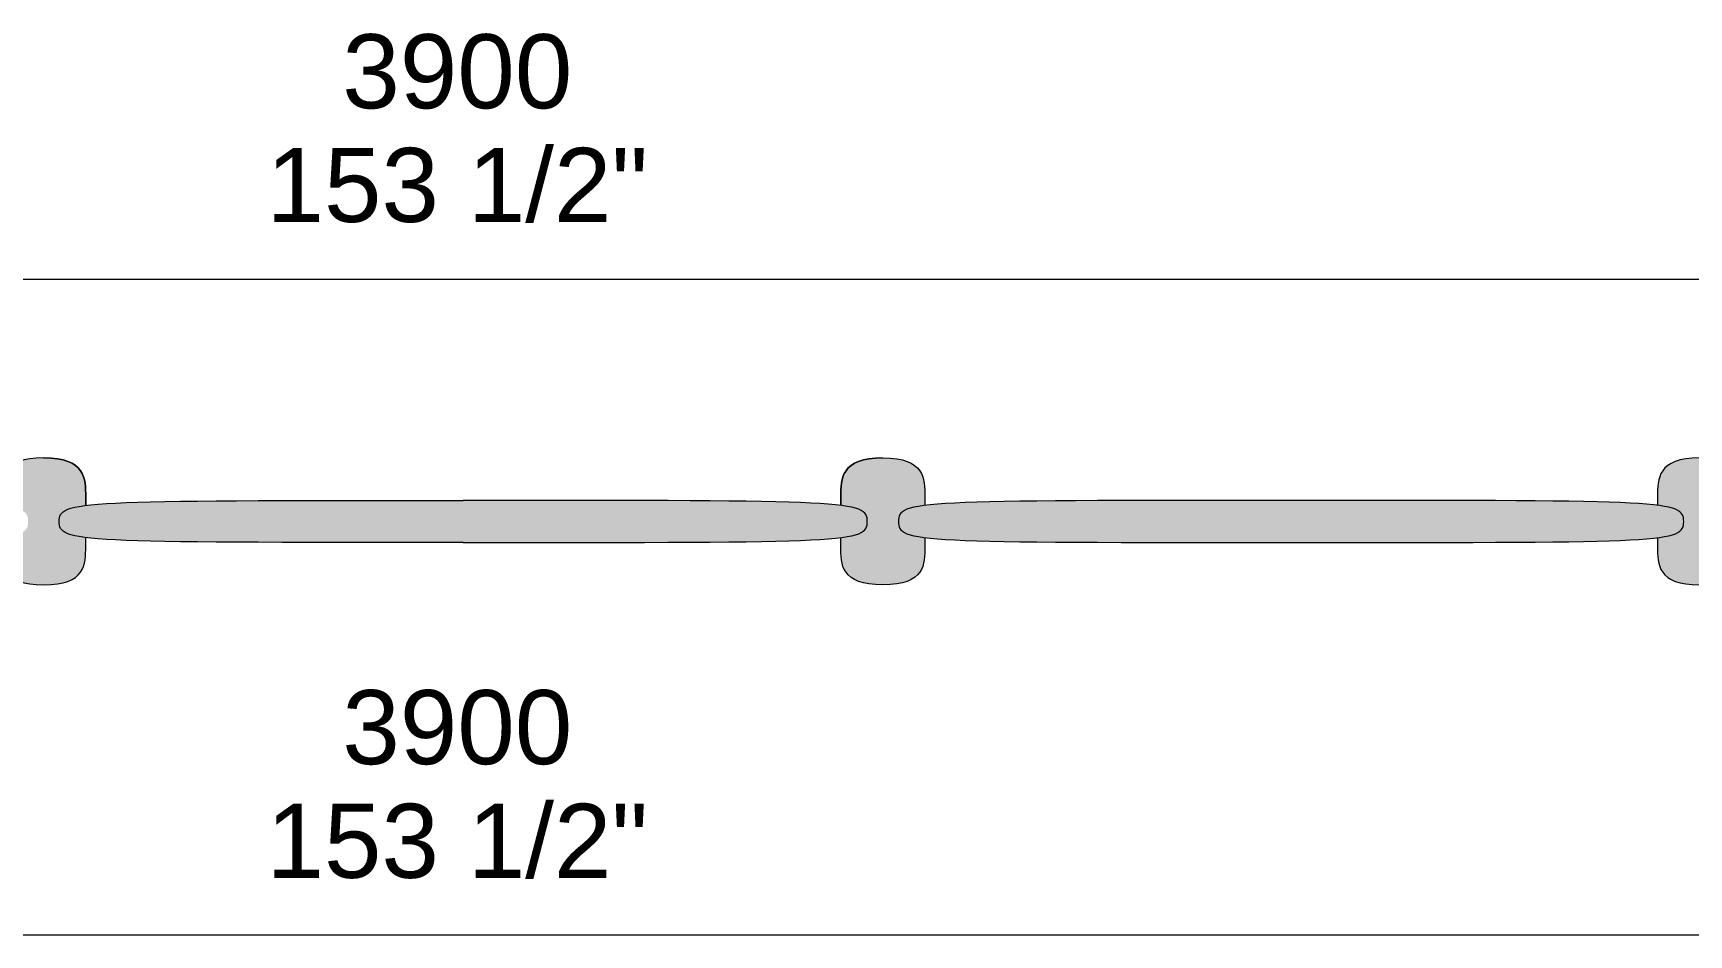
# Model space of a CAD drawing. Header units: millimetres. Extents: x -23380 to 52531, y -5628 to 1041.
# Drawn here: x 20027 to 21593, y -1709 to -857 of the extents above; entities that cross this region are included whole.
import ezdxf

# ---------------------------------------------------------------- set-up
doc = ezdxf.new("R2010")
doc.units = ezdxf.units.MM
for name, color, linetype, lineweight in [('dimensions', 7, 'Continuous', 5), ('drawing', 7, 'Continuous', 5), ('hatch', 9, 'Continuous', 5)]:
    doc.layers.add(name, color=color, linetype=linetype, lineweight=lineweight)
doc.styles.add('Poliform mm', font='arial.ttf')
doc.styles.add('Poliform pollici', font='arial.ttf')

msp = doc.modelspace()

# ---------------------------------------------------------------- hatches: boundary and pattern name
at = {"layer": 'hatch'}
for points in [[(20076.6, -1334), (20072.5, -1333.5), (20068.9, -1332.8), (20067.3, -1332.5), (20065.8, -1332.2), (20064.3, -1331.8), (20063, -1331.5), (20061.8, -1331.1), (20060.6, -1330.7), (20060.1, -1330.5), (20059.6, -1330.3), (20059.1, -1330.1), (20058.6, -1329.9), (20058.1, -1329.7), (20057.7, -1329.5), (20057.3, -1329.3), (20056.9, -1329.1), (20056.5, -1328.9), (20056.1, -1328.6), (20055.8, -1328.4), (20055.5, -1328.2), (20055.2, -1328), (20054.9, -1327.7), (20054.7, -1327.6), (20054.6, -1327.5), (20054.5, -1327.3), (20054.3, -1327.2), (20054.2, -1327.1), (20054.1, -1327), (20054, -1326.9), (20053.8, -1326.7), (20053.7, -1326.6), (20053.6, -1326.5), (20053.5, -1326.3), (20053.4, -1326.2), (20053.3, -1326.1), (20053.2, -1326), (20053.1, -1325.8), (20053.1, -1325.7), (20053, -1325.5), (20052.9, -1325.4), (20052.8, -1325.3), (20052.7, -1325.1), (20052.7, -1325), (20052.6, -1324.9), (20052.5, -1324.7), (20052.5, -1324.6), (20052.4, -1324.4), (20052.3, -1324.3), (20052.3, -1324.2), (20052.2, -1324), (20052.1, -1323.7), (20052, -1323.4), (20052, -1323.1), (20051.9, -1322.8), (20051.8, -1322.5), (20051.8, -1322.2), (20051.7, -1321.9), (20051.7, -1321.6), (20051.6, -1321.2), (20051.6, -1320.9), (20051.6, -1320.2), (20051.5, -1319.6), (20051.5, -1318.9), (20051.5, -1318.2), (20051.6, -1317.5), (20051.6, -1316.8), (20051.6, -1316.5), (20051.7, -1316.2), (20051.7, -1315.8), (20051.8, -1315.5), (20051.8, -1315.2), (20051.9, -1314.9), (20052, -1314.6), (20052, -1314.3), (20052.1, -1314), (20052.2, -1313.7), (20052.3, -1313.6), (20052.3, -1313.4), (20052.4, -1313.3), (20052.5, -1313.1), (20052.5, -1313), (20052.6, -1312.8), (20052.7, -1312.7), (20052.7, -1312.6), (20052.8, -1312.4), (20052.9, -1312.3), (20053, -1312.2), (20053.1, -1312), (20053.1, -1311.9), (20053.2, -1311.8), (20053.3, -1311.6), (20053.4, -1311.5), (20053.5, -1311.4), (20053.6, -1311.2), (20053.7, -1311.1), (20053.8, -1311), (20054, -1310.9), (20054.1, -1310.7), (20054.2, -1310.6), (20054.3, -1310.5), (20054.5, -1310.4), (20054.6, -1310.2), (20054.7, -1310.1), (20054.9, -1310), (20055.2, -1309.8), (20055.5, -1309.5), (20055.8, -1309.3), (20056.2, -1309.1), (20056.5, -1308.8), (20056.9, -1308.6), (20057.3, -1308.4), (20057.7, -1308.2), (20058.1, -1308), (20058.6, -1307.8), (20059.1, -1307.6), (20059.6, -1307.4), (20060.1, -1307.2), (20060.6, -1307), (20061.8, -1306.6), (20063, -1306.2), (20064.4, -1305.9), (20065.8, -1305.5), (20067.3, -1305.2), (20068.9, -1304.9), (20072.5, -1304.3), (20076.6, -1303.7), (20076.6, -1295.6), (20076.5, -1289.9), (20076.5, -1288.5), (20076.4, -1287.1), (20076.3, -1285.7), (20076.2, -1284.2), (20076, -1282.8), (20075.8, -1281.4), (20075.6, -1280.7), (20075.5, -1280.1), (20075.3, -1279.4), (20075.1, -1278.7), (20075, -1278), (20074.8, -1277.4), (20074.5, -1276.7), (20074.3, -1276), (20074, -1275.4), (20073.8, -1274.7), (20073.5, -1274.1), (20073.2, -1273.5), (20072.8, -1272.9), (20072.5, -1272.2), (20072.1, -1271.6), (20071.7, -1271), (20071.3, -1270.5), (20070.9, -1269.9), (20070.4, -1269.3), (20069.9, -1268.8), (20069.4, -1268.2), (20068.9, -1267.7), (20068.3, -1267.2), (20067.7, -1266.7), (20067.1, -1266.2), (20066.4, -1265.7), (20065.8, -1265.2), (20065, -1264.8), (20064.3, -1264.3), (20063.5, -1263.9), (20062.7, -1263.5), (20061.9, -1263.1), (20061, -1262.7), (20060.2, -1262.3), (20059.2, -1262), (20058.3, -1261.6), (20057.3, -1261.3), (20056.2, -1261), (20055.1, -1260.7), (20054, -1260.5), (20052.9, -1260.2), (20051.7, -1260), (20050.5, -1259.8), (20049.2, -1259.6), (20047.8, -1259.4), (20046.4, -1259.3), (20044.9, -1259.1), (20043.4, -1259), (20040.2, -1258.9), (20036.8, -1258.8), (20033.2, -1258.9), (20031.5, -1258.9), (20029.8, -1259), (20028.2, -1259.2), (20026.6, -1259.3), (20025.1, -1259.5), (20023.7, -1259.7), (20022.3, -1259.9), (20020.9, -1260.2), (20019.6, -1260.5), (20018.4, -1260.8), (20017.2, -1261.1), (20016, -1261.4), (20014.9, -1261.8), (20013.8, -1262.2), (20012.8, -1262.6), (20011.8, -1263), (20010.9, -1263.5), (20010.4, -1263.7), (20010, -1264), (20009.5, -1264.2), (20009.1, -1264.4), (20008.7, -1264.7), (20008.3, -1264.9), (20007.9, -1265.2), (20007.5, -1265.5), (20007.1, -1265.7), (20006.7, -1266), (20006.4, -1266.3), (20006, -1266.6), (20005.7, -1266.9), (20005.4, -1267.1), (20005, -1267.4), (20004.7, -1267.7), (20004.4, -1268), (20004.1, -1268.3), (20003.8, -1268.6), (20003.5, -1269), (20003.3, -1269.3), (20003, -1269.6), (20002.7, -1269.9), (20002.5, -1270.2), (20002.2, -1270.6), (20002, -1270.9), (20001.8, -1271.2), (20001.5, -1271.6), (20001.3, -1271.9), (20001.1, -1272.2), (20000.9, -1272.6), (20000.7, -1272.9), (20000.5, -1273.3), (20000.4, -1273.6), (20000, -1274.4), (19999.7, -1275.1), (19999.4, -1275.8), (19999.1, -1276.6), (19998.9, -1277.3), (19998.6, -1278.1), (19998.4, -1278.8), (19998.2, -1279.6), (19998.1, -1280.4), (19997.9, -1281.2), (19997.8, -1282), (19997.7, -1282.7), (19997.4, -1284.3), (19997.3, -1285.9), (19997.2, -1287.6), (19997.1, -1289.2), (19997, -1292.4), (19997, -1303.7), (20001.1, -1304.3), (20004.7, -1304.9), (20006.3, -1305.2), (20007.8, -1305.5), (20009.3, -1305.9), (20010.6, -1306.2), (20011.8, -1306.6), (20013, -1307), (20013.5, -1307.2), (20014, -1307.4), (20014.5, -1307.6), (20015, -1307.8), (20015.5, -1308), (20015.9, -1308.2), (20016.3, -1308.4), (20016.7, -1308.6), (20017.1, -1308.8), (20017.5, -1309.1), (20017.8, -1309.3), (20018.1, -1309.5), (20018.5, -1309.8), (20018.7, -1310), (20018.9, -1310.1), (20019, -1310.2), (20019.2, -1310.4), (20019.3, -1310.5), (20019.4, -1310.6), (20019.5, -1310.7), (20019.7, -1310.9), (20019.8, -1311), (20019.9, -1311.1), (20020, -1311.2), (20020.1, -1311.4), (20020.2, -1311.5), (20020.3, -1311.6), (20020.4, -1311.8), (20020.5, -1311.9), (20020.6, -1312), (20020.7, -1312.2), (20020.7, -1312.3), (20020.8, -1312.4), (20020.9, -1312.6), (20021, -1312.7), (20021, -1312.8), (20021.1, -1313), (20021.2, -1313.1), (20021.2, -1313.3), (20021.3, -1313.4), (20021.3, -1313.6), (20021.4, -1313.7), (20021.5, -1314), (20021.6, -1314.3), (20021.7, -1314.6), (20021.7, -1314.9), (20021.8, -1315.2), (20021.9, -1315.5), (20021.9, -1315.8), (20022, -1316.2), (20022, -1316.5), (20022, -1316.8), (20022.1, -1317.5), (20022.1, -1318.2), (20022.1, -1318.9), (20022.1, -1319.6), (20022.1, -1320.2), (20022, -1320.9), (20022, -1321.2), (20022, -1321.6), (20021.9, -1321.9), (20021.9, -1322.2), (20021.8, -1322.5), (20021.7, -1322.8), (20021.7, -1323.1), (20021.6, -1323.4), (20021.5, -1323.7), (20021.4, -1324), (20021.3, -1324.2), (20021.3, -1324.3), (20021.2, -1324.4), (20021.2, -1324.6), (20021.1, -1324.7), (20021, -1324.9), (20021, -1325), (20020.9, -1325.1), (20020.8, -1325.3), (20020.7, -1325.4), (20020.7, -1325.5), (20020.6, -1325.7), (20020.5, -1325.8), (20020.4, -1325.9), (20020.3, -1326.1), (20020.2, -1326.2), (20020.1, -1326.3), (20020, -1326.5), (20019.9, -1326.6), (20019.8, -1326.7), (20019.7, -1326.9), (20019.5, -1327), (20019.4, -1327.1), (20019.3, -1327.2), (20019.2, -1327.3), (20019, -1327.5), (20018.9, -1327.6), (20018.7, -1327.7), (20018.5, -1327.9), (20018.1, -1328.2), (20017.8, -1328.4), (20017.5, -1328.6), (20017.1, -1328.9), (20016.7, -1329.1), (20016.3, -1329.3), (20015.9, -1329.5), (20015.5, -1329.7), (20015, -1329.9), (20014.5, -1330.1), (20014, -1330.3), (20013.5, -1330.5), (20013, -1330.7), (20011.8, -1331.1), (20010.6, -1331.5), (20009.3, -1331.8), (20007.8, -1332.2), (20006.3, -1332.5), (20004.7, -1332.8), (20001.1, -1333.5), (19997, -1334), (19997, -1342.5), (19997, -1345.7), (19997.1, -1348.9), (19997.2, -1350.5), (19997.3, -1352), (19997.4, -1353.6), (19997.5, -1354.4), (19997.7, -1355.2), (19997.8, -1356), (19997.9, -1356.8), (19998.1, -1357.5), (19998.2, -1358.3), (19998.4, -1359.1), (19998.6, -1359.8), (19998.9, -1360.6), (19999.1, -1361.3), (19999.4, -1362), (19999.7, -1362.8), (20000, -1363.5), (20000.4, -1364.2), (20000.5, -1364.5), (20000.7, -1364.9), (20000.9, -1365.2), (20001.1, -1365.6), (20001.3, -1365.9), (20001.5, -1366.2), (20001.8, -1366.6), (20002, -1366.9), (20002.2, -1367.2), (20002.5, -1367.5), (20002.7, -1367.9), (20003, -1368.2), (20003.3, -1368.5), (20003.5, -1368.8), (20003.8, -1369.1), (20004.1, -1369.4), (20004.4, -1369.7), (20004.7, -1370), (20005, -1370.3), (20005.4, -1370.6), (20005.7, -1370.9), (20006, -1371.2), (20006.4, -1371.4), (20006.7, -1371.7), (20007.1, -1372), (20007.5, -1372.2), (20007.9, -1372.5), (20008.3, -1372.8), (20008.7, -1373), (20009.1, -1373.3), (20009.5, -1373.5), (20010, -1373.7), (20010.9, -1374.2), (20011.8, -1374.6), (20012.8, -1375.1), (20013.8, -1375.5), (20014.9, -1375.9), (20016, -1376.2), (20017.2, -1376.6), (20018.4, -1376.9), (20019.6, -1377.2), (20020.9, -1377.5), (20022.3, -1377.7), (20023.7, -1377.9), (20025.1, -1378.1), (20026.6, -1378.3), (20028.2, -1378.5), (20029.8, -1378.6), (20031.5, -1378.7), (20033.2, -1378.7), (20036.8, -1378.8), (20040.4, -1378.7), (20042.1, -1378.7), (20043.8, -1378.6), (20045.4, -1378.5), (20047, -1378.3), (20048.5, -1378.1), (20049.9, -1377.9), (20051.3, -1377.7), (20052.7, -1377.5), (20054, -1377.2), (20055.2, -1376.9), (20056.5, -1376.6), (20057.6, -1376.2), (20058.7, -1375.9), (20059.8, -1375.5), (20060.8, -1375.1), (20061.8, -1374.6), (20062.8, -1374.2), (20063.7, -1373.7), (20064.1, -1373.5), (20064.5, -1373.3), (20064.9, -1373), (20065.3, -1372.8), (20065.7, -1372.5), (20066.1, -1372.2), (20066.5, -1372), (20066.9, -1371.7), (20067.2, -1371.4), (20067.6, -1371.2), (20067.9, -1370.9), (20068.3, -1370.6), (20068.6, -1370.3), (20068.9, -1370), (20069.2, -1369.7), (20069.5, -1369.4), (20069.8, -1369.1), (20070.1, -1368.8), (20070.4, -1368.5), (20070.6, -1368.2), (20070.9, -1367.9), (20071.1, -1367.5), (20071.4, -1367.2), (20071.6, -1366.9), (20071.8, -1366.6), (20072.1, -1366.2), (20072.3, -1365.9), (20072.5, -1365.6), (20072.7, -1365.2), (20072.9, -1364.9), (20073.1, -1364.5), (20073.3, -1364.2), (20073.6, -1363.5), (20073.9, -1362.8), (20074.2, -1362), (20074.5, -1361.3), (20074.7, -1360.6), (20075, -1359.8), (20075.2, -1359.1), (20075.4, -1358.3), (20075.5, -1357.5), (20075.7, -1356.8), (20075.8, -1356), (20076, -1355.2), (20076.1, -1354.4), (20076.2, -1353.6), (20076.3, -1352), (20076.4, -1350.5), (20076.5, -1348.9), (20076.6, -1345.7)], [(20076.6, -1303.7), (20076.5, -1289.9), (20076.5, -1288.5), (20076.4, -1287.1), (20076.3, -1285.7), (20076.2, -1284.2), (20076, -1282.8), (20075.8, -1281.4), (20075.6, -1280.7), (20075.5, -1280.1), (20075.3, -1279.4), (20075.2, -1278.7), (20075, -1278), (20074.8, -1277.3), (20074.5, -1276.7), (20074.3, -1276), (20074, -1275.4), (20073.8, -1274.7), (20073.5, -1274.1), (20073.2, -1273.5), (20072.8, -1272.9), (20072.5, -1272.2), (20072.1, -1271.6), (20071.7, -1271), (20071.3, -1270.5), (20070.9, -1269.9), (20070.4, -1269.3), (20069.9, -1268.8), (20069.4, -1268.2), (20068.9, -1267.7), (20068.3, -1267.2), (20067.7, -1266.7), (20067.1, -1266.2), (20066.4, -1265.7), (20065.8, -1265.2), (20065, -1264.8), (20064.3, -1264.3), (20063.5, -1263.9), (20062.7, -1263.5), (20061.9, -1263.1), (20061, -1262.7), (20060.2, -1262.3), (20059.2, -1262), (20058.3, -1261.6), (20057.3, -1261.3), (20056.2, -1261), (20055.1, -1260.7), (20054, -1260.5), (20052.9, -1260.2), (20051.7, -1260), (20050.5, -1259.8), (20049.2, -1259.6), (20050.5, -1259.8), (20051.7, -1260), (20052.9, -1260.2), (20054, -1260.5), (20055.1, -1260.7), (20056.2, -1261), (20057.3, -1261.3), (20058.3, -1261.6), (20059.2, -1262), (20060.2, -1262.3), (20061, -1262.7), (20061.9, -1263.1), (20062.7, -1263.5), (20063.5, -1263.9), (20064.3, -1264.3), (20065, -1264.8), (20065.8, -1265.2), (20066.4, -1265.7), (20067.1, -1266.2), (20067.7, -1266.7), (20068.3, -1267.2), (20068.9, -1267.7), (20069.4, -1268.2), (20069.9, -1268.8), (20070.4, -1269.3), (20070.9, -1269.9), (20071.3, -1270.5), (20071.7, -1271), (20072.1, -1271.6), (20072.5, -1272.2), (20072.8, -1272.9), (20073.2, -1273.5), (20073.5, -1274.1), (20073.8, -1274.7), (20074, -1275.4), (20074.3, -1276), (20074.5, -1276.7), (20074.8, -1277.4), (20075, -1278), (20075.1, -1278.7), (20075.3, -1279.4), (20075.5, -1280.1), (20075.6, -1280.7), (20075.8, -1281.4), (20076, -1282.8), (20076.2, -1284.2), (20076.3, -1285.7), (20076.4, -1287.1), (20076.5, -1288.5), (20076.5, -1289.9), (20076.6, -1303.7)], [(20790.6, -1303.7), (20794.7, -1304.3), (20798.3, -1304.9), (20799.9, -1305.2), (20801.4, -1305.5), (20802.9, -1305.9), (20804.2, -1306.2), (20805.4, -1306.6), (20806.6, -1307), (20807.1, -1307.2), (20807.6, -1307.4), (20808.1, -1307.6), (20808.6, -1307.8), (20809.1, -1308), (20809.5, -1308.2), (20809.9, -1308.4), (20810.3, -1308.6), (20810.7, -1308.8), (20811.1, -1309.1), (20811.4, -1309.3), (20811.8, -1309.5), (20812.1, -1309.8), (20812.4, -1310), (20812.5, -1310.1), (20812.6, -1310.2), (20812.8, -1310.4), (20812.9, -1310.5), (20813, -1310.6), (20813.1, -1310.7), (20813.3, -1310.9), (20813.4, -1311), (20813.5, -1311.1), (20813.6, -1311.2), (20813.7, -1311.4), (20813.8, -1311.5), (20813.9, -1311.6), (20814, -1311.8), (20814.1, -1311.9), (20814.2, -1312), (20814.3, -1312.2), (20814.3, -1312.3), (20814.4, -1312.4), (20814.5, -1312.6), (20814.6, -1312.7), (20814.6, -1312.8), (20814.7, -1313), (20814.8, -1313.1), (20814.8, -1313.3), (20814.9, -1313.4), (20814.9, -1313.6), (20815, -1313.7), (20815.1, -1314), (20815.2, -1314.3), (20815.3, -1314.6), (20815.3, -1314.9), (20815.4, -1315.2), (20815.5, -1315.5), (20815.5, -1315.8), (20815.6, -1316.2), (20815.6, -1316.5), (20815.6, -1316.8), (20815.7, -1317.5), (20815.7, -1318.2), (20815.7, -1318.9), (20815.7, -1319.6), (20815.7, -1320.2), (20815.6, -1320.9), (20815.6, -1321.2), (20815.6, -1321.6), (20815.5, -1321.9), (20815.5, -1322.2), (20815.4, -1322.5), (20815.3, -1322.8), (20815.3, -1323.1), (20815.2, -1323.4), (20815.1, -1323.7), (20815, -1324), (20814.9, -1324.2), (20814.9, -1324.3), (20814.8, -1324.4), (20814.8, -1324.6), (20814.7, -1324.7), (20814.6, -1324.9), (20814.6, -1325), (20814.5, -1325.1), (20814.4, -1325.3), (20814.3, -1325.4), (20814.3, -1325.5), (20814.2, -1325.7), (20814.1, -1325.8), (20814, -1326), (20813.9, -1326.1), (20813.8, -1326.2), (20813.7, -1326.3), (20813.6, -1326.5), (20813.5, -1326.6), (20813.4, -1326.7), (20813.3, -1326.9), (20813.1, -1327), (20813, -1327.1), (20812.9, -1327.2), (20812.8, -1327.3), (20812.6, -1327.5), (20812.5, -1327.6), (20812.4, -1327.7), (20812.1, -1328), (20811.8, -1328.2), (20811.4, -1328.4), (20811.1, -1328.6), (20810.7, -1328.9), (20810.3, -1329.1), (20809.9, -1329.3), (20809.5, -1329.5), (20809.1, -1329.7), (20808.6, -1329.9), (20808.1, -1330.1), (20807.7, -1330.3), (20807.1, -1330.5), (20806.6, -1330.7), (20805.4, -1331.1), (20804.2, -1331.5), (20802.9, -1331.8), (20801.5, -1332.2), (20799.9, -1332.5), (20798.3, -1332.8), (20794.7, -1333.5), (20790.6, -1334), (20790.6, -1342.5), (20790.7, -1345.7), (20790.7, -1348.9), (20790.8, -1350.5), (20790.9, -1352), (20791.1, -1353.6), (20791.2, -1354.4), (20791.3, -1355.2), (20791.4, -1356), (20791.5, -1356.8), (20791.7, -1357.5), (20791.9, -1358.3), (20792, -1359.1), (20792.3, -1359.8), (20792.5, -1360.6), (20792.7, -1361.3), (20793, -1362), (20793.3, -1362.8), (20793.6, -1363.5), (20794, -1364.2), (20794.2, -1364.5), (20794.3, -1364.9), (20794.5, -1365.2), (20794.7, -1365.6), (20794.9, -1365.9), (20795.2, -1366.2), (20795.4, -1366.6), (20795.6, -1366.9), (20795.9, -1367.2), (20796.1, -1367.5), (20796.3, -1367.9), (20796.6, -1368.2), (20796.9, -1368.5), (20797.1, -1368.8), (20797.4, -1369.1), (20797.7, -1369.4), (20798, -1369.7), (20798.3, -1370), (20798.6, -1370.3), (20799, -1370.6), (20799.3, -1370.9), (20799.6, -1371.2), (20800, -1371.4), (20800.4, -1371.7), (20800.7, -1372), (20801.1, -1372.2), (20801.5, -1372.5), (20801.9, -1372.8), (20802.3, -1373), (20802.7, -1373.3), (20803.1, -1373.5), (20803.6, -1373.7), (20804.5, -1374.2), (20805.4, -1374.6), (20806.4, -1375.1), (20807.4, -1375.5), (20808.5, -1375.9), (20809.6, -1376.2), (20810.8, -1376.6), (20812, -1376.9), (20813.2, -1377.2), (20814.5, -1377.5), (20815.9, -1377.7), (20817.3, -1377.9), (20818.7, -1378.1), (20820.2, -1378.3), (20821.8, -1378.5), (20823.4, -1378.6), (20825.1, -1378.7), (20826.8, -1378.7), (20830.4, -1378.8), (20834, -1378.7), (20835.8, -1378.7), (20837.4, -1378.6), (20839, -1378.5), (20840.6, -1378.3), (20842.1, -1378.1), (20843.6, -1377.9), (20845, -1377.7), (20846.3, -1377.5), (20847.6, -1377.2), (20848.9, -1376.9), (20850.1, -1376.6), (20851.2, -1376.2), (20852.3, -1375.9), (20853.4, -1375.5), (20854.4, -1375.1), (20855.4, -1374.6), (20856.4, -1374.2), (20857.3, -1373.7), (20857.7, -1373.5), (20858.1, -1373.3), (20858.6, -1373), (20859, -1372.8), (20859.4, -1372.5), (20859.7, -1372.2), (20860.1, -1372), (20860.5, -1371.7), (20860.8, -1371.4), (20861.2, -1371.2), (20861.5, -1370.9), (20861.9, -1370.6), (20862.2, -1370.3), (20862.5, -1370), (20862.8, -1369.7), (20863.1, -1369.4), (20863.4, -1369.1), (20863.7, -1368.8), (20864, -1368.5), (20864.2, -1368.2), (20864.5, -1367.9), (20864.7, -1367.5), (20865, -1367.2), (20865.2, -1366.9), (20865.5, -1366.6), (20865.7, -1366.2), (20865.9, -1365.9), (20866.1, -1365.6), (20866.3, -1365.2), (20866.5, -1364.9), (20866.7, -1364.5), (20866.9, -1364.2), (20867.2, -1363.5), (20867.5, -1362.8), (20867.8, -1362), (20868.1, -1361.3), (20868.4, -1360.6), (20868.6, -1359.8), (20868.8, -1359.1), (20869, -1358.3), (20869.2, -1357.5), (20869.3, -1356.8), (20869.5, -1356), (20869.6, -1355.2), (20869.7, -1354.4), (20869.8, -1353.6), (20869.9, -1352), (20870, -1350.5), (20870.1, -1348.9), (20870.2, -1345.7), (20870.2, -1334), (20866.1, -1333.5), (20862.6, -1332.8), (20860.9, -1332.5), (20859.4, -1332.2), (20858, -1331.8), (20856.6, -1331.5), (20855.4, -1331.1), (20854.2, -1330.7), (20853.7, -1330.5), (20853.2, -1330.3), (20852.7, -1330.1), (20852.2, -1329.9), (20851.8, -1329.7), (20851.3, -1329.5), (20850.9, -1329.3), (20850.5, -1329.1), (20850.1, -1328.9), (20849.8, -1328.6), (20849.4, -1328.4), (20849.1, -1328.2), (20848.8, -1327.9), (20848.5, -1327.7), (20848.3, -1327.6), (20848.2, -1327.5), (20848.1, -1327.3), (20847.9, -1327.2), (20847.8, -1327.1), (20847.7, -1327), (20847.6, -1326.9), (20847.5, -1326.7), (20847.3, -1326.6), (20847.2, -1326.5), (20847.1, -1326.3), (20847, -1326.2), (20846.9, -1326.1), (20846.8, -1325.9), (20846.7, -1325.8), (20846.7, -1325.7), (20846.6, -1325.5), (20846.5, -1325.4), (20846.4, -1325.3), (20846.3, -1325.1), (20846.3, -1325), (20846.2, -1324.9), (20846.1, -1324.7), (20846.1, -1324.6), (20846, -1324.4), (20845.9, -1324.3), (20845.9, -1324.2), (20845.8, -1324), (20845.7, -1323.7), (20845.6, -1323.4), (20845.6, -1323.1), (20845.5, -1322.8), (20845.4, -1322.5), (20845.4, -1322.2), (20845.3, -1321.9), (20845.3, -1321.6), (20845.2, -1321.2), (20845.2, -1320.9), (20845.2, -1320.2), (20845.1, -1319.6), (20845.1, -1318.9), (20845.1, -1318.2), (20845.2, -1317.5), (20845.2, -1316.8), (20845.2, -1316.5), (20845.3, -1316.2), (20845.3, -1315.8), (20845.4, -1315.5), (20845.4, -1315.2), (20845.5, -1314.9), (20845.6, -1314.6), (20845.6, -1314.3), (20845.7, -1314), (20845.8, -1313.7), (20845.9, -1313.6), (20845.9, -1313.4), (20846, -1313.3), (20846.1, -1313.1), (20846.1, -1313), (20846.2, -1312.8), (20846.3, -1312.7), (20846.3, -1312.6), (20846.4, -1312.4), (20846.5, -1312.3), (20846.6, -1312.2), (20846.7, -1312), (20846.7, -1311.9), (20846.8, -1311.8), (20846.9, -1311.6), (20847, -1311.5), (20847.1, -1311.4), (20847.2, -1311.2), (20847.3, -1311.1), (20847.5, -1311), (20847.6, -1310.9), (20847.7, -1310.7), (20847.8, -1310.6), (20847.9, -1310.5), (20848.1, -1310.4), (20848.2, -1310.2), (20848.3, -1310.1), (20848.5, -1310), (20848.8, -1309.8), (20849.1, -1309.5), (20849.4, -1309.3), (20849.8, -1309.1), (20850.1, -1308.8), (20850.5, -1308.6), (20850.9, -1308.4), (20851.3, -1308.2), (20851.8, -1308), (20852.2, -1307.8), (20852.7, -1307.6), (20853.2, -1307.4), (20853.7, -1307.2), (20854.2, -1307), (20855.4, -1306.6), (20856.6, -1306.2), (20858, -1305.9), (20859.4, -1305.5), (20860.9, -1305.2), (20862.6, -1304.9), (20866.1, -1304.3), (20870.2, -1303.7), (20870.2, -1295.6), (20870.2, -1292.4), (20870.1, -1289.2), (20870, -1287.6), (20869.9, -1285.9), (20869.8, -1284.3), (20869.6, -1282.7), (20869.5, -1282), (20869.3, -1281.2), (20869.2, -1280.4), (20869, -1279.6), (20868.8, -1278.8), (20868.6, -1278.1), (20868.4, -1277.3), (20868.1, -1276.6), (20867.8, -1275.8), (20867.5, -1275.1), (20867.2, -1274.4), (20866.9, -1273.6), (20866.7, -1273.3), (20866.5, -1272.9), (20866.3, -1272.6), (20866.1, -1272.2), (20865.9, -1271.9), (20865.7, -1271.6), (20865.5, -1271.2), (20865.2, -1270.9), (20865, -1270.6), (20864.7, -1270.2), (20864.5, -1269.9), (20864.2, -1269.6), (20864, -1269.3), (20863.7, -1269), (20863.4, -1268.6), (20863.1, -1268.3), (20862.8, -1268), (20862.5, -1267.7), (20862.2, -1267.4), (20861.9, -1267.1), (20861.5, -1266.9), (20861.2, -1266.6), (20860.8, -1266.3), (20860.5, -1266), (20860.1, -1265.7), (20859.7, -1265.5), (20859.4, -1265.2), (20859, -1264.9), (20858.5, -1264.7), (20858.1, -1264.4), (20857.7, -1264.2), (20857.3, -1264), (20856.8, -1263.7), (20856.4, -1263.5), (20855.4, -1263), (20854.4, -1262.6), (20853.4, -1262.2), (20852.3, -1261.8), (20851.2, -1261.4), (20850.1, -1261.1), (20848.9, -1260.8), (20847.6, -1260.5), (20846.3, -1260.2), (20845, -1259.9), (20843.5, -1259.7), (20842.1, -1259.5), (20840.6, -1259.3), (20839, -1259.2), (20837.4, -1259), (20835.8, -1258.9), (20834, -1258.9), (20830.4, -1258.8), (20827, -1258.9), (20823.8, -1259), (20822.3, -1259.1), (20820.8, -1259.3), (20819.4, -1259.4), (20818, -1259.6), (20816.7, -1259.8), (20815.5, -1260), (20814.3, -1260.2), (20813.2, -1260.5), (20812.1, -1260.7), (20811, -1261), (20810, -1261.3), (20809, -1261.6), (20808, -1262), (20807.1, -1262.3), (20806.2, -1262.7), (20805.3, -1263.1), (20804.5, -1263.5), (20803.7, -1263.9), (20802.9, -1264.3), (20802.2, -1264.8), (20801.5, -1265.2), (20800.8, -1265.7), (20800.1, -1266.2), (20799.5, -1266.7), (20798.9, -1267.2), (20798.4, -1267.7), (20797.8, -1268.2), (20797.3, -1268.8), (20796.8, -1269.3), (20796.4, -1269.9), (20795.9, -1270.5), (20795.5, -1271), (20795.1, -1271.6), (20794.7, -1272.2), (20794.4, -1272.9), (20794.1, -1273.5), (20793.7, -1274.1), (20793.5, -1274.7), (20793.2, -1275.4), (20792.9, -1276), (20792.7, -1276.7), (20792.5, -1277.4), (20792.3, -1278), (20792.1, -1278.7), (20791.9, -1279.4), (20791.7, -1280.1), (20791.6, -1280.7), (20791.5, -1281.4), (20791.2, -1282.8), (20791.1, -1284.2), (20790.9, -1285.7), (20790.8, -1287.1), (20790.7, -1288.5), (20790.7, -1289.9)], [(20818, -1259.6), (20816.7, -1259.8), (20815.5, -1260), (20814.3, -1260.2), (20813.2, -1260.5), (20812.1, -1260.7), (20811, -1261), (20810, -1261.3), (20809, -1261.6), (20808, -1262), (20807.1, -1262.3), (20806.2, -1262.7), (20805.3, -1263.1), (20804.5, -1263.5), (20803.7, -1263.9), (20802.9, -1264.3), (20802.2, -1264.8), (20801.5, -1265.2), (20800.8, -1265.7), (20800.1, -1266.2), (20799.5, -1266.7), (20798.9, -1267.2), (20798.4, -1267.7), (20797.8, -1268.2), (20797.3, -1268.8), (20796.8, -1269.3), (20796.4, -1269.9), (20795.9, -1270.5), (20795.5, -1271), (20795.1, -1271.6), (20794.7, -1272.2), (20794.4, -1272.9), (20794.1, -1273.5), (20793.7, -1274.1), (20793.5, -1274.7), (20793.2, -1275.4), (20792.9, -1276), (20792.7, -1276.7), (20792.5, -1277.3), (20792.3, -1278), (20792.1, -1278.7), (20791.9, -1279.4), (20791.7, -1280.1), (20791.6, -1280.7), (20791.5, -1281.4), (20791.2, -1282.8), (20791.1, -1284.2), (20790.9, -1285.7), (20790.8, -1287.1), (20790.7, -1288.5), (20790.7, -1289.9), (20790.6, -1303.7), (20790.6, -1303.7), (20790.6, -1295.6), (20790.7, -1289.9), (20790.7, -1288.5), (20790.8, -1287.1), (20790.9, -1285.7), (20791.1, -1284.2), (20791.2, -1282.8), (20791.5, -1281.4), (20791.6, -1280.7), (20791.7, -1280.1), (20791.9, -1279.4), (20792.1, -1278.7), (20792.3, -1278), (20792.5, -1277.4), (20792.7, -1276.7), (20792.9, -1276), (20793.2, -1275.4), (20793.5, -1274.7), (20793.7, -1274.1), (20794.1, -1273.5), (20794.4, -1272.9), (20794.7, -1272.2), (20795.1, -1271.6), (20795.5, -1271), (20795.9, -1270.5), (20796.4, -1269.9), (20796.8, -1269.3), (20797.3, -1268.8), (20797.8, -1268.2), (20798.4, -1267.7), (20798.9, -1267.2), (20799.5, -1266.7), (20800.1, -1266.2), (20800.8, -1265.7), (20801.5, -1265.2), (20802.2, -1264.8), (20802.9, -1264.3), (20803.7, -1263.9), (20804.5, -1263.5), (20805.3, -1263.1), (20806.2, -1262.7), (20807.1, -1262.3), (20808, -1262), (20809, -1261.6), (20810, -1261.3), (20811, -1261), (20812.1, -1260.7), (20813.2, -1260.5), (20814.3, -1260.2), (20815.5, -1260), (20816.7, -1259.8)], [(21642.5, -1334.1), (21638.5, -1333.6), (21635, -1333), (21633.4, -1332.6), (21631.8, -1332.3), (21630.4, -1332), (21629.1, -1331.6), (21627.9, -1331.2), (21626.8, -1330.9), (21626.2, -1330.7), (21625.7, -1330.5), (21625.2, -1330.3), (21624.8, -1330), (21624.3, -1329.8), (21623.9, -1329.6), (21623.5, -1329.4), (21623.1, -1329.2), (21622.7, -1329), (21622.3, -1328.7), (21622, -1328.5), (21621.7, -1328.3), (21621.4, -1328), (21621.1, -1327.8), (21620.9, -1327.7), (21620.8, -1327.6), (21620.7, -1327.4), (21620.5, -1327.3), (21620.4, -1327.2), (21620.3, -1327.1), (21620.2, -1326.9), (21620.1, -1326.8), (21619.9, -1326.7), (21619.8, -1326.6), (21619.7, -1326.4), (21619.6, -1326.3), (21619.5, -1326.2), (21619.4, -1326), (21619.4, -1325.9), (21619.3, -1325.8), (21619.2, -1325.6), (21619.1, -1325.5), (21619, -1325.4), (21618.9, -1325.2), (21618.9, -1325.1), (21618.8, -1324.9), (21618.7, -1324.8), (21618.7, -1324.6), (21618.6, -1324.5), (21618.5, -1324.4), (21618.4, -1324.1), (21618.3, -1323.8), (21618.2, -1323.5), (21618.2, -1323.2), (21618.1, -1322.9), (21618, -1322.6), (21618, -1322.2), (21617.9, -1321.9), (21617.9, -1321.6), (21617.8, -1321.3), (21617.8, -1320.9), (21617.8, -1320.3), (21617.7, -1319.6), (21617.7, -1318.9), (21617.7, -1318.1), (21617.8, -1317.5), (21617.8, -1316.8), (21617.8, -1316.4), (21617.9, -1316.1), (21617.9, -1315.8), (21618, -1315.5), (21618, -1315.2), (21618.1, -1314.8), (21618.2, -1314.5), (21618.2, -1314.2), (21618.3, -1313.9), (21618.4, -1313.6), (21618.5, -1313.3), (21618.6, -1313.2), (21618.7, -1313.1), (21618.7, -1312.9), (21618.8, -1312.8), (21618.9, -1312.6), (21618.9, -1312.5), (21619, -1312.4), (21619.1, -1312.2), (21619.2, -1312.1), (21619.3, -1311.9), (21619.4, -1311.8), (21619.4, -1311.7), (21619.5, -1311.5), (21619.6, -1311.4), (21619.7, -1311.3), (21619.8, -1311.2), (21619.9, -1311), (21620.1, -1310.9), (21620.2, -1310.8), (21620.3, -1310.6), (21620.4, -1310.5), (21620.5, -1310.4), (21620.7, -1310.3), (21620.8, -1310.1), (21620.9, -1310), (21621.1, -1309.9), (21621.4, -1309.7), (21621.7, -1309.4), (21622, -1309.2), (21622.3, -1309), (21622.7, -1308.7), (21623.1, -1308.5), (21623.5, -1308.3), (21623.9, -1308.1), (21624.3, -1307.9), (21624.8, -1307.7), (21625.2, -1307.5), (21625.7, -1307.3), (21626.2, -1307.1), (21626.8, -1306.9), (21627.9, -1306.5), (21629.1, -1306.1), (21630.4, -1305.8), (21631.8, -1305.4), (21633.4, -1305.1), (21635, -1304.8), (21638.5, -1304.1), (21642.5, -1303.6), (21642.5, -1295.6), (21642.5, -1292.4), (21642.4, -1289.2), (21642.3, -1287.6), (21642.2, -1285.9), (21642.1, -1284.3), (21641.9, -1282.7), (21641.7, -1282), (21641.6, -1281.2), (21641.5, -1280.4), (21641.3, -1279.6), (21641.1, -1278.8), (21640.9, -1278.1), (21640.6, -1277.3), (21640.4, -1276.6), (21640.1, -1275.8), (21639.8, -1275.1), (21639.5, -1274.4), (21639.2, -1273.6), (21639, -1273.3), (21638.8, -1272.9), (21638.6, -1272.6), (21638.4, -1272.2), (21638.2, -1271.9), (21638, -1271.6), (21637.7, -1271.2), (21637.5, -1270.9), (21637.3, -1270.6), (21637, -1270.2), (21636.8, -1269.9), (21636.5, -1269.6), (21636.3, -1269.3), (21636, -1269), (21635.7, -1268.6), (21635.4, -1268.3), (21635.1, -1268), (21634.8, -1267.7), (21634.5, -1267.4), (21634.2, -1267.1), (21633.8, -1266.9), (21633.5, -1266.6), (21633.1, -1266.3), (21632.8, -1266), (21632.4, -1265.7), (21632, -1265.5), (21631.6, -1265.2), (21631.2, -1264.9), (21630.8, -1264.7), (21630.4, -1264.4), (21630, -1264.2), (21629.6, -1264), (21629.1, -1263.7), (21628.7, -1263.5), (21627.7, -1263), (21626.7, -1262.6), (21625.7, -1262.2), (21624.6, -1261.8), (21623.5, -1261.4), (21622.4, -1261.1), (21621.2, -1260.8), (21619.9, -1260.5), (21618.6, -1260.2), (21617.2, -1259.9), (21615.8, -1259.7), (21614.4, -1259.5), (21612.9, -1259.3), (21611.3, -1259.2), (21609.7, -1259), (21608, -1258.9), (21606.3, -1258.9), (21602.7, -1258.8), (21599.1, -1258.9), (21597.4, -1258.9), (21595.7, -1259), (21594.1, -1259.2), (21592.5, -1259.3), (21591, -1259.5), (21589.6, -1259.7), (21588.2, -1259.9), (21586.8, -1260.2), (21585.5, -1260.5), (21584.3, -1260.8), (21583.1, -1261.1), (21581.9, -1261.4), (21580.8, -1261.8), (21579.7, -1262.2), (21578.7, -1262.6), (21577.7, -1263), (21576.8, -1263.5), (21576.3, -1263.7), (21575.9, -1264), (21575.4, -1264.2), (21575, -1264.4), (21574.6, -1264.7), (21574.2, -1264.9), (21573.8, -1265.2), (21573.4, -1265.5), (21573, -1265.7), (21572.6, -1266), (21572.3, -1266.3), (21571.9, -1266.6), (21571.6, -1266.9), (21571.3, -1267.1), (21570.9, -1267.4), (21570.6, -1267.7), (21570.3, -1268), (21570, -1268.3), (21569.7, -1268.6), (21569.4, -1269), (21569.2, -1269.3), (21568.9, -1269.6), (21568.6, -1269.9), (21568.4, -1270.2), (21568.1, -1270.6), (21567.9, -1270.9), (21567.7, -1271.2), (21567.4, -1271.6), (21567.2, -1271.9), (21567, -1272.2), (21566.8, -1272.6), (21566.6, -1272.9), (21566.4, -1273.3), (21566.3, -1273.6), (21565.9, -1274.4), (21565.6, -1275.1), (21565.3, -1275.8), (21565, -1276.6), (21564.8, -1277.3), (21564.5, -1278.1), (21564.3, -1278.8), (21564.1, -1279.6), (21564, -1280.4), (21563.8, -1281.2), (21563.7, -1282), (21563.5, -1282.7), (21563.3, -1284.3), (21563.2, -1285.9), (21563.1, -1287.6), (21563, -1289.2), (21562.9, -1292.4), (21562.9, -1303.6), (21566.9, -1304.1), (21570.5, -1304.8), (21572.1, -1305.1), (21573.6, -1305.4), (21575, -1305.8), (21576.3, -1306.1), (21577.5, -1306.5), (21578.6, -1306.9), (21579.2, -1307.1), (21579.7, -1307.3), (21580.2, -1307.5), (21580.7, -1307.7), (21581.1, -1307.9), (21581.5, -1308.1), (21582, -1308.3), (21582.3, -1308.5), (21582.7, -1308.7), (21583.1, -1309), (21583.4, -1309.2), (21583.7, -1309.4), (21584.1, -1309.7), (21584.3, -1309.9), (21584.5, -1310), (21584.6, -1310.1), (21584.8, -1310.3), (21584.9, -1310.4), (21585, -1310.5), (21585.1, -1310.6), (21585.3, -1310.8), (21585.4, -1310.9), (21585.5, -1311), (21585.6, -1311.2), (21585.7, -1311.3), (21585.8, -1311.4), (21585.9, -1311.5), (21586, -1311.7), (21586.1, -1311.8), (21586.2, -1311.9), (21586.2, -1312.1), (21586.3, -1312.2), (21586.4, -1312.4), (21586.5, -1312.5), (21586.5, -1312.6), (21586.6, -1312.8), (21586.7, -1312.9), (21586.8, -1313.1), (21586.8, -1313.2), (21586.9, -1313.3), (21587, -1313.6), (21587.1, -1313.9), (21587.2, -1314.2), (21587.3, -1314.5), (21587.3, -1314.8), (21587.4, -1315.2), (21587.4, -1315.5), (21587.5, -1315.8), (21587.5, -1316.1), (21587.6, -1316.4), (21587.6, -1316.8), (21587.7, -1317.5), (21587.7, -1318.1), (21587.7, -1318.9), (21587.7, -1319.6), (21587.7, -1320.3), (21587.6, -1320.9), (21587.6, -1321.3), (21587.5, -1321.6), (21587.5, -1321.9), (21587.4, -1322.2), (21587.4, -1322.6), (21587.3, -1322.9), (21587.3, -1323.2), (21587.2, -1323.5), (21587.1, -1323.8), (21587, -1324.1), (21586.9, -1324.4), (21586.8, -1324.5), (21586.8, -1324.6), (21586.7, -1324.8), (21586.6, -1324.9), (21586.5, -1325.1), (21586.5, -1325.2), (21586.4, -1325.4), (21586.3, -1325.5), (21586.2, -1325.6), (21586.2, -1325.8), (21586.1, -1325.9), (21586, -1326), (21585.9, -1326.2), (21585.8, -1326.3), (21585.7, -1326.4), (21585.6, -1326.6), (21585.5, -1326.7), (21585.4, -1326.8), (21585.3, -1326.9), (21585.1, -1327.1), (21585, -1327.2), (21584.9, -1327.3), (21584.8, -1327.4), (21584.6, -1327.6), (21584.5, -1327.7), (21584.3, -1327.8), (21584.1, -1328), (21583.7, -1328.3), (21583.4, -1328.5), (21583.1, -1328.7), (21582.7, -1329), (21582.3, -1329.2), (21582, -1329.4), (21581.5, -1329.6), (21581.1, -1329.8), (21580.7, -1330), (21580.2, -1330.3), (21579.7, -1330.5), (21579.2, -1330.7), (21578.6, -1330.9), (21577.5, -1331.2), (21576.3, -1331.6), (21575, -1332), (21573.6, -1332.3), (21572.1, -1332.6), (21570.5, -1333), (21566.9, -1333.6), (21562.9, -1334.1), (21562.9, -1342.5), (21562.9, -1345.7), (21563, -1348.9), (21563.1, -1350.5), (21563.2, -1352), (21563.3, -1353.6), (21563.4, -1354.4), (21563.5, -1355.2), (21563.7, -1356), (21563.8, -1356.8), (21564, -1357.5), (21564.1, -1358.3), (21564.3, -1359.1), (21564.5, -1359.8), (21564.8, -1360.6), (21565, -1361.3), (21565.3, -1362), (21565.6, -1362.8), (21565.9, -1363.5), (21566.3, -1364.2), (21566.4, -1364.5), (21566.6, -1364.9), (21566.8, -1365.2), (21567, -1365.6), (21567.2, -1365.9), (21567.4, -1366.2), (21567.7, -1366.6), (21567.9, -1366.9), (21568.1, -1367.2), (21568.4, -1367.5), (21568.6, -1367.9), (21568.9, -1368.2), (21569.2, -1368.5), (21569.4, -1368.8), (21569.7, -1369.1), (21570, -1369.4), (21570.3, -1369.7), (21570.6, -1370), (21570.9, -1370.3), (21571.3, -1370.6), (21571.6, -1370.9), (21571.9, -1371.2), (21572.3, -1371.4), (21572.6, -1371.7), (21573, -1372), (21573.4, -1372.2), (21573.8, -1372.5), (21574.2, -1372.8), (21574.6, -1373), (21575, -1373.3), (21575.4, -1373.5), (21575.9, -1373.7), (21576.8, -1374.2), (21577.7, -1374.6), (21578.7, -1375.1), (21579.7, -1375.5), (21580.8, -1375.9), (21581.9, -1376.2), (21583.1, -1376.6), (21584.3, -1376.9), (21585.5, -1377.2), (21586.8, -1377.5), (21588.2, -1377.7), (21589.6, -1377.9), (21591, -1378.1), (21592.5, -1378.3), (21594.1, -1378.5), (21595.7, -1378.6), (21597.4, -1378.7), (21599.1, -1378.7), (21602.7, -1378.8), (21606.3, -1378.7), (21608, -1378.7), (21609.7, -1378.6), (21611.3, -1378.5), (21612.9, -1378.3), (21614.4, -1378.1), (21615.8, -1377.9), (21617.2, -1377.7), (21618.6, -1377.5), (21619.9, -1377.2), (21621.2, -1376.9), (21622.4, -1376.6), (21623.5, -1376.2), (21624.6, -1375.9), (21625.7, -1375.5), (21626.7, -1375.1), (21627.7, -1374.6), (21628.7, -1374.2), (21629.6, -1373.7), (21630, -1373.5), (21630.4, -1373.3), (21630.8, -1373), (21631.2, -1372.8), (21631.6, -1372.5), (21632, -1372.2), (21632.4, -1372), (21632.8, -1371.7), (21633.1, -1371.4), (21633.5, -1371.2), (21633.8, -1370.9), (21634.2, -1370.6), (21634.5, -1370.3), (21634.8, -1370), (21635.1, -1369.7), (21635.4, -1369.4), (21635.7, -1369.1), (21636, -1368.8), (21636.3, -1368.5), (21636.5, -1368.2), (21636.8, -1367.9), (21637, -1367.5), (21637.3, -1367.2), (21637.5, -1366.9), (21637.7, -1366.6), (21638, -1366.2), (21638.2, -1365.9), (21638.4, -1365.6), (21638.6, -1365.2), (21638.8, -1364.9), (21639, -1364.5), (21639.2, -1364.2), (21639.5, -1363.5), (21639.8, -1362.8), (21640.1, -1362), (21640.4, -1361.3), (21640.6, -1360.6), (21640.9, -1359.8), (21641.1, -1359.1), (21641.3, -1358.3), (21641.5, -1357.5), (21641.6, -1356.8), (21641.7, -1356), (21641.9, -1355.2), (21642, -1354.4), (21642.1, -1353.6), (21642.2, -1352), (21642.3, -1350.5), (21642.4, -1348.9), (21642.5, -1345.7)], [(20845.1, -1318.9), (20845.1, -1319.6), (20845.2, -1320.2), (20845.2, -1320.9), (20845.2, -1321.2), (20845.3, -1321.6), (20845.3, -1321.9), (20845.4, -1322.2), (20845.4, -1322.5), (20845.5, -1322.8), (20845.6, -1323.1), (20845.6, -1323.4), (20845.7, -1323.7), (20845.8, -1324), (20845.9, -1324.2), (20845.9, -1324.3), (20846, -1324.4), (20846.1, -1324.6), (20846.1, -1324.7), (20846.2, -1324.9), (20846.3, -1325), (20846.3, -1325.1), (20846.4, -1325.3), (20846.5, -1325.4), (20846.6, -1325.5), (20846.7, -1325.7), (20846.7, -1325.8), (20846.8, -1325.9), (20846.9, -1326.1), (20847, -1326.2), (20847.1, -1326.3), (20847.2, -1326.5), (20847.3, -1326.6), (20847.5, -1326.7), (20847.6, -1326.9), (20847.7, -1327), (20847.8, -1327.1), (20847.9, -1327.2), (20848.1, -1327.3), (20848.2, -1327.5), (20848.3, -1327.6), (20848.5, -1327.7), (20848.8, -1327.9), (20849.1, -1328.2), (20849.4, -1328.4), (20849.8, -1328.6), (20850.1, -1328.9), (20850.5, -1329.1), (20850.9, -1329.3), (20851.3, -1329.5), (20851.8, -1329.7), (20852.2, -1329.9), (20852.7, -1330.1), (20853.2, -1330.3), (20853.7, -1330.5), (20854.2, -1330.7), (20855.4, -1331.1), (20856.6, -1331.5), (20858, -1331.8), (20859.4, -1332.2), (20860.9, -1332.5), (20862.6, -1332.8), (20866.1, -1333.5), (20870.2, -1334), (20877.9, -1334.9), (20886.9, -1335.6), (20909.7, -1336.8), (20977.4, -1338.2), (21461.2, -1338.2), (21525.2, -1336.8), (21546.9, -1335.7), (21555.6, -1334.9), (21562.9, -1334.1), (21566.9, -1333.6), (21570.5, -1333), (21572.1, -1332.6), (21573.6, -1332.3), (21575, -1332), (21576.3, -1331.6), (21577.5, -1331.2), (21578.6, -1330.9), (21579.2, -1330.7), (21579.7, -1330.5), (21580.2, -1330.3), (21580.7, -1330), (21581.1, -1329.8), (21581.5, -1329.6), (21582, -1329.4), (21582.3, -1329.2), (21582.7, -1329), (21583.1, -1328.7), (21583.4, -1328.5), (21583.7, -1328.3), (21584.1, -1328), (21584.3, -1327.8), (21584.5, -1327.7), (21584.6, -1327.6), (21584.8, -1327.4), (21584.9, -1327.3), (21585, -1327.2), (21585.1, -1327.1), (21585.3, -1326.9), (21585.4, -1326.8), (21585.5, -1326.7), (21585.6, -1326.6), (21585.7, -1326.4), (21585.8, -1326.3), (21585.9, -1326.2), (21586, -1326), (21586.1, -1325.9), (21586.2, -1325.8), (21586.2, -1325.6), (21586.3, -1325.5), (21586.4, -1325.4), (21586.5, -1325.2), (21586.5, -1325.1), (21586.6, -1324.9), (21586.7, -1324.8), (21586.8, -1324.6), (21586.8, -1324.5), (21586.9, -1324.4), (21587, -1324.1), (21587.1, -1323.8), (21587.2, -1323.5), (21587.3, -1323.2), (21587.3, -1322.9), (21587.4, -1322.6), (21587.4, -1322.2), (21587.5, -1321.9), (21587.5, -1321.6), (21587.6, -1321.3), (21587.6, -1320.9), (21587.7, -1320.3), (21587.7, -1319.6), (21587.7, -1318.9), (21587.7, -1318.1), (21587.7, -1317.5), (21587.6, -1316.8), (21587.6, -1316.4), (21587.5, -1316.1), (21587.5, -1315.8), (21587.4, -1315.5), (21587.4, -1315.2), (21587.3, -1314.8), (21587.3, -1314.5), (21587.2, -1314.2), (21587.1, -1313.9), (21587, -1313.6), (21586.9, -1313.3), (21586.8, -1313.2), (21586.8, -1313.1), (21586.7, -1312.9), (21586.6, -1312.8), (21586.5, -1312.6), (21586.5, -1312.5), (21586.4, -1312.4), (21586.3, -1312.2), (21586.2, -1312.1), (21586.2, -1311.9), (21586.1, -1311.8), (21586, -1311.7), (21585.9, -1311.5), (21585.8, -1311.4), (21585.7, -1311.3), (21585.6, -1311.2), (21585.5, -1311), (21585.4, -1310.9), (21585.3, -1310.8), (21585.1, -1310.6), (21585, -1310.5), (21584.9, -1310.4), (21584.8, -1310.3), (21584.6, -1310.1), (21584.5, -1310), (21584.3, -1309.9), (21584.1, -1309.7), (21583.7, -1309.4), (21583.4, -1309.2), (21583.1, -1309), (21582.7, -1308.7), (21582.3, -1308.5), (21582, -1308.3), (21581.5, -1308.1), (21581.1, -1307.9), (21580.7, -1307.7), (21580.2, -1307.5), (21579.7, -1307.3), (21579.2, -1307.1), (21578.6, -1306.9), (21577.5, -1306.5), (21576.3, -1306.1), (21575, -1305.8), (21573.6, -1305.4), (21572.1, -1305.1), (21570.5, -1304.8), (21566.9, -1304.1), (21562.9, -1303.6), (21555.6, -1302.8), (21546.9, -1302.1), (21525.2, -1300.9), (21461.2, -1299.5), (20977.4, -1299.5), (20909.7, -1301), (20886.9, -1302.1), (20877.9, -1302.9), (20870.2, -1303.7), (20866.1, -1304.3), (20862.6, -1304.9), (20860.9, -1305.2), (20859.4, -1305.5), (20858, -1305.9), (20856.6, -1306.2), (20855.4, -1306.6), (20854.2, -1307), (20853.7, -1307.2), (20853.2, -1307.4), (20852.7, -1307.6), (20852.2, -1307.8), (20851.8, -1308), (20851.3, -1308.2), (20850.9, -1308.4), (20850.5, -1308.6), (20850.1, -1308.8), (20849.8, -1309.1), (20849.4, -1309.3), (20849.1, -1309.5), (20848.8, -1309.8), (20848.5, -1310), (20848.3, -1310.1), (20848.2, -1310.2), (20848.1, -1310.4), (20847.9, -1310.5), (20847.8, -1310.6), (20847.7, -1310.7), (20847.6, -1310.9), (20847.5, -1311), (20847.3, -1311.1), (20847.2, -1311.2), (20847.1, -1311.4), (20847, -1311.5), (20846.9, -1311.6), (20846.8, -1311.8), (20846.7, -1311.9), (20846.7, -1312), (20846.6, -1312.2), (20846.5, -1312.3), (20846.4, -1312.4), (20846.3, -1312.6), (20846.3, -1312.7), (20846.2, -1312.8), (20846.1, -1313), (20846.1, -1313.1), (20846, -1313.3), (20845.9, -1313.4), (20845.9, -1313.6), (20845.8, -1313.7), (20845.7, -1314), (20845.6, -1314.3), (20845.6, -1314.6), (20845.5, -1314.9), (20845.4, -1315.2), (20845.4, -1315.5), (20845.3, -1315.8), (20845.3, -1316.2), (20845.2, -1316.5), (20845.2, -1316.8), (20845.2, -1317.5), (20845.1, -1318.2)], [(20433.6, -1338.8), (20683.4, -1338.2), (20751.1, -1336.8), (20773.9, -1335.6), (20783, -1334.9), (20790.6, -1334), (20794.7, -1333.5), (20798.3, -1332.8), (20799.9, -1332.5), (20801.5, -1332.2), (20802.9, -1331.8), (20804.2, -1331.5), (20805.4, -1331.1), (20806.6, -1330.7), (20807.1, -1330.5), (20807.7, -1330.3), (20808.1, -1330.1), (20808.6, -1329.9), (20809.1, -1329.7), (20809.5, -1329.5), (20809.9, -1329.3), (20810.3, -1329.1), (20810.7, -1328.9), (20811.1, -1328.6), (20811.4, -1328.4), (20811.8, -1328.2), (20812.1, -1328), (20812.4, -1327.7), (20812.5, -1327.6), (20812.6, -1327.5), (20812.8, -1327.3), (20812.9, -1327.2), (20813, -1327.1), (20813.1, -1327), (20813.3, -1326.9), (20813.4, -1326.7), (20813.5, -1326.6), (20813.6, -1326.5), (20813.7, -1326.3), (20813.8, -1326.2), (20813.9, -1326.1), (20814, -1326), (20814.1, -1325.8), (20814.2, -1325.7), (20814.3, -1325.5), (20814.3, -1325.4), (20814.4, -1325.3), (20814.5, -1325.1), (20814.6, -1325), (20814.6, -1324.9), (20814.7, -1324.7), (20814.8, -1324.6), (20814.8, -1324.4), (20814.9, -1324.3), (20814.9, -1324.2), (20815, -1324), (20815.1, -1323.7), (20815.2, -1323.4), (20815.3, -1323.1), (20815.3, -1322.8), (20815.4, -1322.5), (20815.5, -1322.2), (20815.5, -1321.9), (20815.6, -1321.6), (20815.6, -1321.2), (20815.6, -1320.9), (20815.7, -1320.2), (20815.7, -1319.6), (20815.7, -1318.9), (20815.7, -1318.2), (20815.7, -1317.5), (20815.6, -1316.8), (20815.6, -1316.5), (20815.6, -1316.2), (20815.5, -1315.8), (20815.5, -1315.5), (20815.4, -1315.2), (20815.3, -1314.9), (20815.3, -1314.6), (20815.2, -1314.3), (20815.1, -1314), (20815, -1313.7), (20814.9, -1313.6), (20814.9, -1313.4), (20814.8, -1313.3), (20814.8, -1313.1), (20814.7, -1313), (20814.6, -1312.8), (20814.6, -1312.7), (20814.5, -1312.6), (20814.4, -1312.4), (20814.3, -1312.3), (20814.3, -1312.2), (20814.2, -1312), (20814.1, -1311.9), (20814, -1311.8), (20813.9, -1311.6), (20813.8, -1311.5), (20813.7, -1311.4), (20813.6, -1311.2), (20813.5, -1311.1), (20813.4, -1311), (20813.3, -1310.9), (20813.1, -1310.7), (20813, -1310.6), (20812.9, -1310.5), (20812.8, -1310.4), (20812.6, -1310.2), (20812.5, -1310.1), (20812.4, -1310), (20812.1, -1309.8), (20811.8, -1309.5), (20811.4, -1309.3), (20811.1, -1309.1), (20810.7, -1308.8), (20810.3, -1308.6), (20809.9, -1308.4), (20809.5, -1308.2), (20809.1, -1308), (20808.6, -1307.8), (20808.1, -1307.6), (20807.6, -1307.4), (20807.1, -1307.2), (20806.6, -1307), (20805.4, -1306.6), (20804.2, -1306.2), (20802.9, -1305.9), (20801.4, -1305.5), (20799.9, -1305.2), (20798.3, -1304.9), (20794.7, -1304.3), (20790.6, -1303.7), (20783, -1302.9), (20773.9, -1302.1), (20751.1, -1301), (20683.4, -1299.6), (20183.8, -1299.6), (20116.1, -1301), (20093.3, -1302.1), (20084.3, -1302.9), (20076.6, -1303.7), (20072.5, -1304.3), (20068.9, -1304.9), (20067.3, -1305.2), (20065.8, -1305.5), (20064.4, -1305.9), (20063, -1306.2), (20061.8, -1306.6), (20060.6, -1307), (20060.1, -1307.2), (20059.6, -1307.4), (20059.1, -1307.6), (20058.6, -1307.8), (20058.1, -1308), (20057.7, -1308.2), (20057.3, -1308.4), (20056.9, -1308.6), (20056.5, -1308.8), (20056.2, -1309.1), (20055.8, -1309.3), (20055.5, -1309.5), (20055.2, -1309.8), (20054.9, -1310), (20054.7, -1310.1), (20054.6, -1310.2), (20054.5, -1310.4), (20054.3, -1310.5), (20054.2, -1310.6), (20054.1, -1310.7), (20054, -1310.9), (20053.8, -1311), (20053.7, -1311.1), (20053.6, -1311.2), (20053.5, -1311.4), (20053.4, -1311.5), (20053.3, -1311.6), (20053.2, -1311.8), (20053.1, -1311.9), (20053.1, -1312), (20053, -1312.2), (20052.9, -1312.3), (20052.8, -1312.4), (20052.7, -1312.6), (20052.7, -1312.7), (20052.6, -1312.8), (20052.5, -1313), (20052.5, -1313.1), (20052.4, -1313.3), (20052.3, -1313.4), (20052.3, -1313.6), (20052.2, -1313.7), (20052.1, -1314), (20052, -1314.3), (20052, -1314.6), (20051.9, -1314.9), (20051.8, -1315.2), (20051.8, -1315.5), (20051.7, -1315.8), (20051.7, -1316.2), (20051.6, -1316.5), (20051.6, -1316.8), (20051.6, -1317.5), (20051.5, -1318.2), (20051.5, -1318.9), (20051.5, -1319.6), (20051.6, -1320.2), (20051.6, -1320.9), (20051.6, -1321.2), (20051.7, -1321.6), (20051.7, -1321.9), (20051.8, -1322.2), (20051.8, -1322.5), (20051.9, -1322.8), (20052, -1323.1), (20052, -1323.4), (20052.1, -1323.7), (20052.2, -1324), (20052.3, -1324.2), (20052.3, -1324.3), (20052.4, -1324.4), (20052.5, -1324.6), (20052.5, -1324.7), (20052.6, -1324.9), (20052.7, -1325), (20052.7, -1325.1), (20052.8, -1325.3), (20052.9, -1325.4), (20053, -1325.5), (20053.1, -1325.7), (20053.1, -1325.8), (20053.2, -1326), (20053.3, -1326.1), (20053.4, -1326.2), (20053.5, -1326.3), (20053.6, -1326.5), (20053.7, -1326.6), (20053.8, -1326.7), (20054, -1326.9), (20054.1, -1327), (20054.2, -1327.1), (20054.3, -1327.2), (20054.5, -1327.3), (20054.6, -1327.5), (20054.7, -1327.6), (20054.9, -1327.7), (20055.2, -1328), (20055.5, -1328.2), (20055.8, -1328.4), (20056.1, -1328.6), (20056.5, -1328.9), (20056.9, -1329.1), (20057.3, -1329.3), (20057.7, -1329.5), (20058.1, -1329.7), (20058.6, -1329.9), (20059.1, -1330.1), (20059.6, -1330.3), (20060.1, -1330.5), (20060.6, -1330.7), (20061.8, -1331.1), (20063, -1331.5), (20064.3, -1331.8), (20065.8, -1332.2), (20067.3, -1332.5), (20068.9, -1332.8), (20072.5, -1333.5), (20076.6, -1334), (20084.2, -1334.9), (20093.3, -1335.6), (20116.1, -1336.8), (20183.8, -1338.2)]]:
    msp.add_hatch(color=256, dxfattribs=at).paths.add_polyline_path(points, flags=0)

# ---------------------------------------------------------------- linework, layer by layer
at = {"layer": 'dimensions'}
for points in [[(18480, -1089.8), (22376, -1089.8)], [(18480, -1089.8), (22386.4, -1089.8)], [(18480, -1709.5), (22376, -1709.5)], [(18480, -1709.5), (22386.4, -1709.5)]]:
    msp.add_lwpolyline(points, dxfattribs=at)
at = {"layer": 'drawing'}
for points, knots in [([(20036.8, -1258.8), (19997, -1258.8), (19997, -1282.1), (19997, -1301.1), (19997, -1303.7)], [0, 0, 0, 0, 66.520524, 77.574055, 77.574055, 77.574055, 77.574055]), ([(20076.6, -1303.7), (20076.6, -1301.1), (20076.6, -1282.1), (20076.6, -1258.8), (20036.8, -1258.8), (20076.6, -1258.8), (20076.6, -1282.1), (20076.6, -1301.1), (20076.6, -1303.7)], [-77.577859, -77.577859, -77.577859, -77.577859, -66.520524, 0, 0, 0, 66.520524, 77.574055, 77.574055, 77.574055, 77.574055]), ([(20790.6, -1303.7), (20790.6, -1301.1), (20790.6, -1282.1), (20790.6, -1258.8), (20830.4, -1258.8), (20790.6, -1258.8), (20790.6, -1282.1), (20790.6, -1301.1), (20790.6, -1303.7)], [-77.577859, -77.577859, -77.577859, -77.577859, -66.520524, 0, 0, 0, 66.520524, 77.574055, 77.574055, 77.574055, 77.574055]), ([(20830.4, -1258.8), (20870.2, -1258.8), (20870.2, -1282.1), (20870.2, -1301.1), (20870.2, -1303.7)], [0, 0, 0, 0, 66.520524, 77.574055, 77.574055, 77.574055, 77.574055]), ([(21642.5, -1303.6), (21642.5, -1301), (21642.5, -1282.1), (21642.5, -1258.8), (21602.7, -1258.8), (21562.9, -1258.8), (21562.9, -1282.1), (21562.9, -1301), (21562.9, -1303.6)], [-77.412422, -77.412422, -77.412422, -77.412422, -66.520524, 0, 0, 0, 66.520524, 77.412422, 77.412422, 77.412422, 77.412422]), ([(20433.6, -1338.8), (20066.6, -1338.8), (20051.5, -1338.8), (20051.5, -1318.9), (20051.5, -1299), (20066.6, -1299), (20433.6, -1299)], [2009.93251, 2009.93251, 2009.93251, 2009.93251, 2411.919012, 2411.919012, 2411.919012, 2813.904353, 2813.904353, 2813.904353, 2813.904353]), ([(20433.6, -1338.8), (20800.6, -1338.8), (20815.7, -1338.8), (20815.7, -1318.9), (20815.7, -1299), (20800.6, -1299), (20433.6, -1299)], [2009.93251, 2009.93251, 2009.93251, 2009.93251, 2411.919012, 2411.919012, 2411.919012, 2813.904353, 2813.904353, 2813.904353, 2813.904353]), ([(20845.1, -1318.9), (20845.1, -1299), (20860.2, -1299), (21227.2, -1299), (21572.6, -1299), (21587.7, -1299), (21587.7, -1318.9), (21587.7, -1338.8), (21572.6, -1338.8), (21227.2, -1338.8), (20860.2, -1338.8), (20845.1, -1338.8), (20845.1, -1318.9)], [803.973004, 803.973004, 803.973004, 803.973004, 1205.959506, 1205.959506, 1205.959506, 1607.946008, 1607.946008, 1607.946008, 2009.93251, 2009.93251, 2009.93251, 2411.919012, 2411.919012, 2411.919012, 2411.919012]), ([(19997, -1334), (19997, -1336.8), (19997, -1355.7), (19997, -1378.8), (20036.8, -1378.8), (20076.6, -1378.8), (20076.6, -1355.7), (20076.6, -1336.8), (20076.6, -1334)], [121.353535, 121.353535, 121.353535, 121.353535, 133.041049, 199.561573, 199.561573, 199.561573, 266.082097, 277.769611, 277.769611, 277.769611, 277.769611]), ([(20870.2, -1334), (20870.2, -1336.8), (20870.2, -1355.7), (20870.2, -1378.8), (20830.4, -1378.8), (20790.6, -1378.8), (20790.6, -1355.7), (20790.6, -1336.8), (20790.6, -1334)], [121.353535, 121.353535, 121.353535, 121.353535, 133.041049, 199.561573, 199.561573, 199.561573, 266.082097, 277.769611, 277.769611, 277.769611, 277.769611]), ([(21562.9, -1334.1), (21562.9, -1336.9), (21562.9, -1355.7), (21562.9, -1378.8), (21602.7, -1378.8), (21642.5, -1378.8), (21642.5, -1355.7), (21642.5, -1336.9), (21642.5, -1334.1)], [121.516662, 121.516662, 121.516662, 121.516662, 133.041049, 199.561573, 199.561573, 199.561573, 266.082097, 277.606484, 277.606484, 277.606484, 277.606484])]:
    msp.add_open_spline(points, degree=3, knots=knots, dxfattribs=at)

# ---------------------------------------------------------------- texts
at = {"layer": 'dimensions', "char_height": 70, "attachment_point": 5}
for s, insert, width, style in [('3900', (20428, -894), 556.196, 'Poliform mm'), ('153 1/2"', (20428, -1001.4), 827.826, 'Poliform pollici'), ('3900', (20428, -1513.7), 556.196, 'Poliform mm'), ('153 1/2"', (20428, -1621.1), 827.826, 'Poliform pollici')]:
    msp.add_mtext(s, dxfattribs=dict(at, insert=insert, width=width, style=style))

doc.saveas('drawing.dxf')
